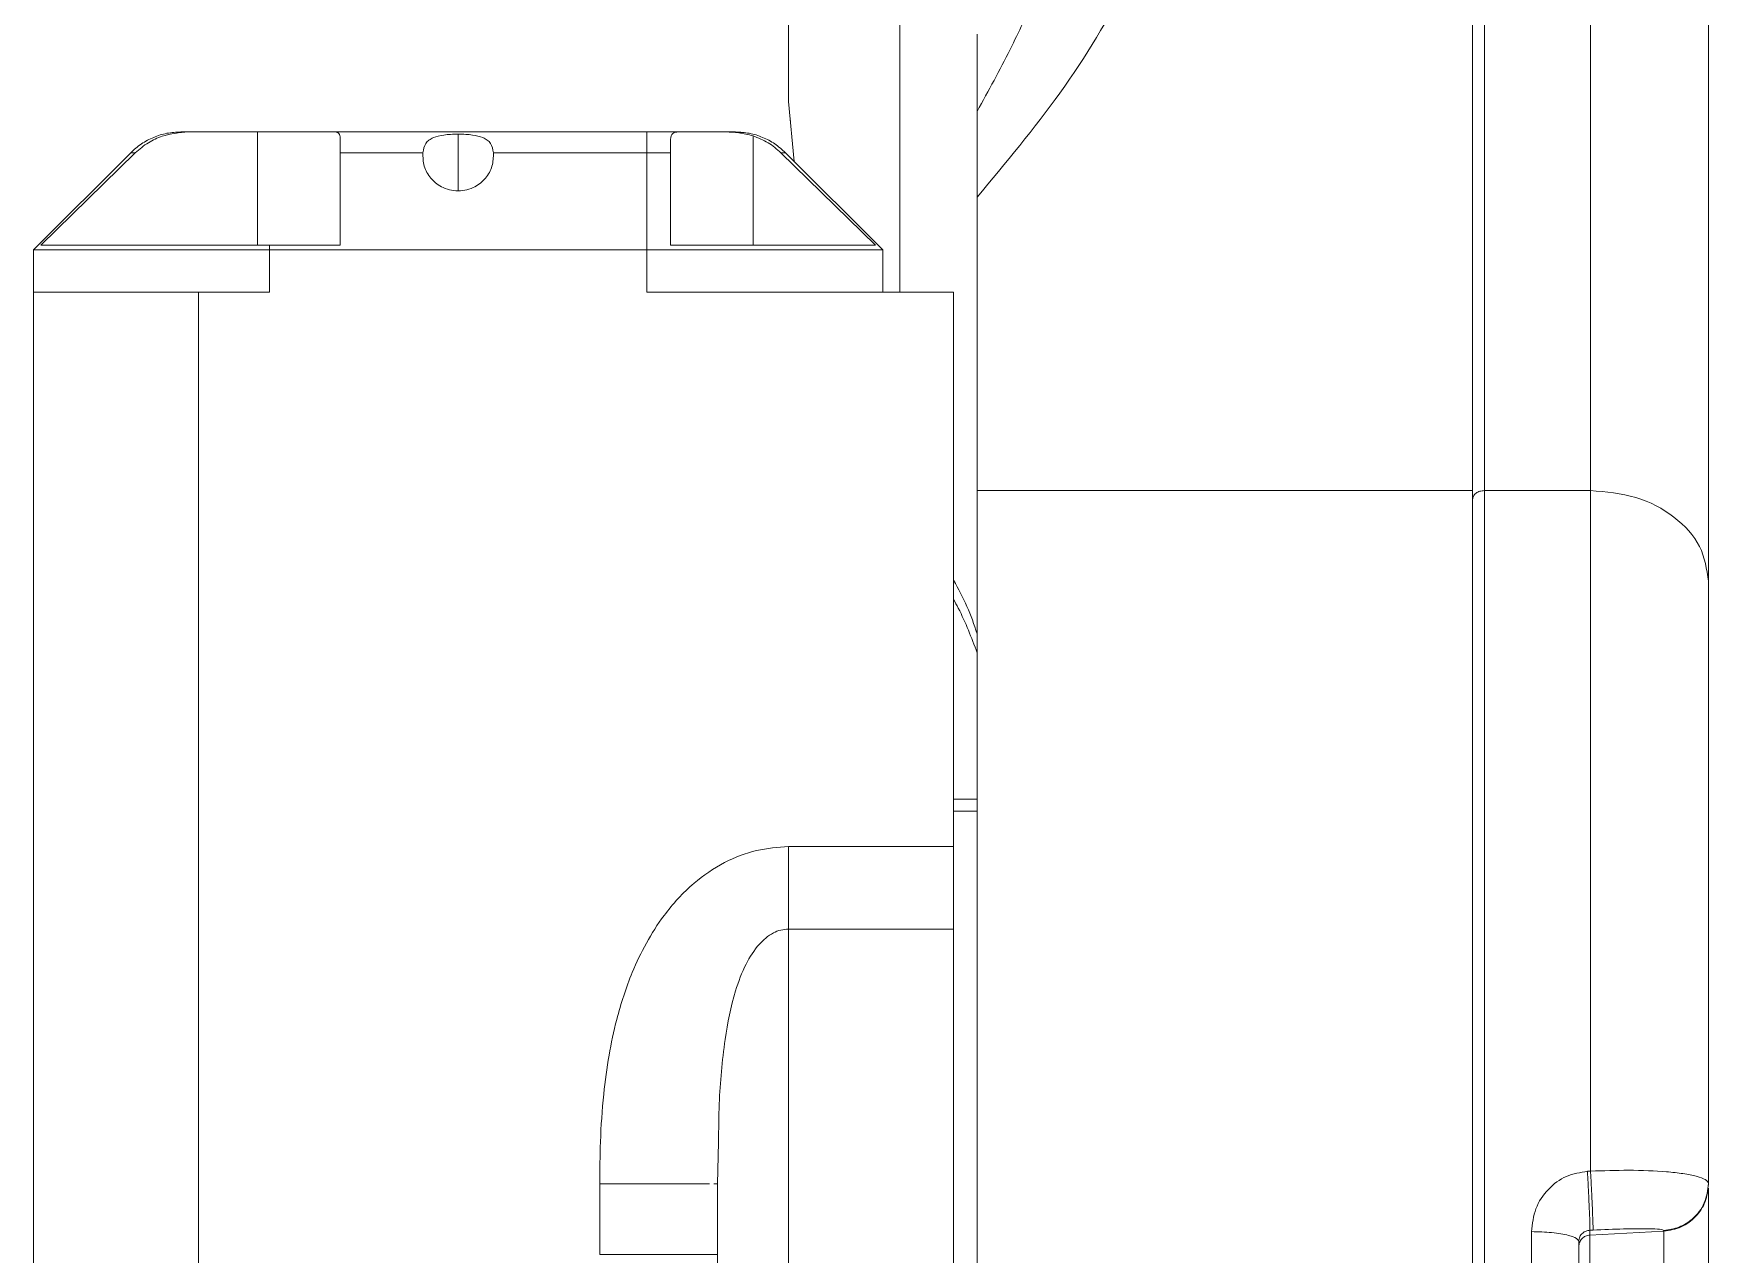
# Model space of a CAD drawing. Header units: millimetres. Extents: x 169 to 14583, y -399 to 10804.
# Drawn here: x 9276 to 9347, y 2693.2 to 2744.9 of the extents above; entities that cross this region are included whole.
import ezdxf

# ---------------------------------------------------------------- set-up
doc = ezdxf.new("R2010")
doc.units = ezdxf.units.MM
doc.header["$LTSCALE"] = 35

msp = doc.modelspace()

# ---------------------------------------------------------------- linework, layer by layer
at = {"color": 7, "linetype": 'Continuous', "lineweight": 18}
for p, q in [((9336.967, 2848.354), (9336.967, 2725.555)), ((9337.467, 2848.354), (9337.467, 2725.555)), ((9307.967, 2742.053), (9307.967, 2767.062)), ((9341.967, 2759.764), (9341.967, 2725.555)), ((9346.967, 2755.406), (9346.967, 2721.714)), ((9312.694, 2754.054), (9312.694, 2733.964)), ((9308.216, 2739.514), (9307.967, 2742.053)), ((9308.036, 2741.338), (9308.053, 2741.177)), ((9285.467, 2740.764), (9282.522, 2740.764)), ((9285.467, 2735.964), (9285.467, 2740.764)), ((9288.739, 2740.764), (9301.967, 2740.764)), ((9293.967, 2738.264), (9293.967, 2740.67)), ((9288.967, 2739.885), (9288.967, 2740.494)), ((9302.967, 2739.885), (9302.967, 2740.447)), ((9306.467, 2735.964), (9306.467, 2740.597)), ((9275.967, 2735.764), (9280.088, 2739.885)), ((9280.283, 2739.885), (9276.283, 2735.964)), ((9280.088, 2739.885), (9280.283, 2739.885)), ((9288.967, 2739.885), (9292.472, 2739.885)), ((9288.967, 2735.964), (9288.967, 2739.885)), ((9295.462, 2739.885), (9301.967, 2739.885)), ((9301.967, 2739.885), (9301.967, 2735.764)), ((9302.967, 2739.885), (9302.967, 2735.964)), ((9311.652, 2735.964), (9307.651, 2739.885)), ((9307.651, 2739.885), (9307.846, 2739.885)), ((9307.846, 2739.885), (9311.967, 2735.764)), ((9315.967, 2738), (9315.967, 2725.555)), ((9275.967, 2733.964), (9275.967, 2735.764)), ((9285.967, 2735.964), (9288.967, 2735.964)), ((9285.967, 2733.964), (9285.967, 2735.764)), ((9285.967, 2735.764), (9301.967, 2735.764)), ((9301.967, 2735.764), (9301.967, 2733.964)), ((9275.967, 2663.964), (9275.967, 2733.964)), ((9282.967, 2653.6), (9282.967, 2733.964)), ((9282.967, 2733.964), (9285.967, 2733.964)), ((9314.967, 2733.964), (9301.967, 2733.964)), ((9314.967, 2710.458), (9314.967, 2733.964)), ((9336.967, 2725.555), (9315.967, 2725.555)), ((9341.967, 2725.555), (9337.467, 2725.555)), ((9314.967, 2712.464), (9315.967, 2712.464)), ((9315.967, 2711.954), (9314.967, 2711.954)), ((9314.967, 2710.458), (9307.967, 2710.458)), ((9314.967, 2706.959), (9307.967, 2706.959)), ((9305.003, 2697.924), (9304.967, 2696.162)), ((9299.967, 2696.162), (9299.967, 2693.159)), ((9304.806, 2696.162), (9304.967, 2696.162)), ((9346.967, 2696.173), (9346.967, 2696.142)), ((9341.941, 2694.188), (9341.941, 2693.984)), ((9345.072, 2694.148), (9341.941, 2693.984)), ((9345.072, 2694.179), (9345.072, 2694.148)), ((9341.467, 2693.714), (9341.467, 2693.486))]:
    msp.add_line(p, q, dxfattribs=at)
at = {"color": 7, "linetype": 'Continuous', "lineweight": 18, "flags": 128}
for points in [[(9285.967, 2735.764), (9285.967, 2735.876), (9285.967, 2735.964)], [(9311.967, 2735.764), (9311.967, 2734.756), (9311.967, 2733.964)], [(9341.836, 2696.687), (9341.91, 2696.691), (9341.967, 2696.694)], [(9342.072, 2694.194), (9341.999, 2694.19), (9341.941, 2694.188)]]:
    msp.add_lwpolyline(points, dxfattribs=at)
at = {"color": 7, "linetype": 'Continuous', "lineweight": 18}
for points, knots in [([(9324.967, 2756.804), (9324.935, 2756.059), (9324.871, 2754.536), (9324.371, 2752.212), (9323.559, 2749.738), (9322.06, 2746.424), (9319.652, 2742.416), (9317.183, 2739.458), (9315.967, 2738)], [0, 0, 0, 0, 0.112443, 0.230023, 0.353516, 0.493924, 0.750683, 1, 1, 1, 1]), ([(9319.967, 2752.964), (9319.927, 2752.281), (9319.843, 2750.853), (9319.259, 2748.7), (9318.424, 2746.486), (9317.346, 2744.158), (9316.447, 2742.515), (9315.967, 2741.638)], [0, 0, 0, 0, 0.1837769, 0.3844364, 0.5782089, 0.7748944, 1, 1, 1, 1]), ([(9315.967, 2741.638), (9315.967, 2742.462), (9315.967, 2744.11), (9315.967, 2745.035), (9315.967, 2744.869), (9315.967, 2744.832)], [0, 0, 0, 0, 0.436212, 0.872423, 1, 1, 1, 1]), ([(9315.967, 2738), (9315.967, 2738.776), (9315.967, 2740.259), (9315.967, 2741.193), (9315.967, 2741.638)], [0, 0, 0, 0, 0.5235035, 1, 1, 1, 1]), ([(9280.283, 2739.885), (9280.462, 2740.035), (9280.805, 2740.324), (9281.559, 2740.675), (9282.149, 2740.729), (9282.522, 2740.764)], [0, 0, 0, 0, 0.284126, 0.545857, 1, 1, 1, 1]), ([(9282.522, 2740.764), (9282.422, 2740.764), (9282.244, 2740.764), (9282.22, 2740.764), (9282.21, 2740.764)], [0, 0, 0, 0, 0.559795, 1, 1, 1, 1]), ([(9288.739, 2740.764), (9288.563, 2740.764), (9288.21, 2740.764), (9287.336, 2740.764), (9286.398, 2740.764), (9285.777, 2740.764), (9285.467, 2740.764)], [0, 0, 0, 0, 0.279775, 0.55955, 0.779775, 1, 1, 1, 1]), ([(9288.967, 2740.494), (9288.959, 2740.573), (9288.942, 2740.732), (9288.807, 2740.753), (9288.739, 2740.764)], [0, 0, 0, 0, 0.494679, 1, 1, 1, 1]), ([(9293.967, 2740.67), (9293.859, 2740.669), (9293.651, 2740.666), (9293.281, 2740.631), (9292.959, 2740.559), (9292.723, 2740.426), (9292.536, 2740.236), (9292.498, 2740.026), (9292.472, 2739.885)], [0, 0, 0, 0, 0.132993, 0.256955, 0.479007, 0.609544, 0.738686, 1, 1, 1, 1]), ([(9295.462, 2739.885), (9295.436, 2740.026), (9295.398, 2740.236), (9295.212, 2740.426), (9294.976, 2740.559), (9294.653, 2740.631), (9294.284, 2740.666), (9294.075, 2740.669), (9293.967, 2740.67)], [0, 0, 0, 0, 0.26132, 0.390467, 0.521012, 0.743049, 0.867008, 1, 1, 1, 1]), ([(9301.967, 2740.764), (9302.222, 2740.764), (9302.677, 2740.764), (9303.108, 2740.764), (9303.298, 2740.764)], [0, 0, 0, 0, 0.5595085, 1, 1, 1, 1]), ([(9303.298, 2740.764), (9303.207, 2740.757), (9303.011, 2740.744), (9302.982, 2740.55), (9302.967, 2740.447)], [0, 0, 0, 0, 0.464915, 1, 1, 1, 1]), ([(9305.322, 2740.764), (9304.843, 2740.764), (9303.987, 2740.764), (9303.509, 2740.764), (9303.298, 2740.764)], [0, 0, 0, 0, 0.559212, 1, 1, 1, 1]), ([(9306.467, 2740.597), (9306.266, 2740.65), (9305.883, 2740.752), (9305.503, 2740.76), (9305.322, 2740.764)], [0, 0, 0, 0, 0.52324, 1, 1, 1, 1]), ([(9305.322, 2740.764), (9305.451, 2740.764), (9305.682, 2740.764), (9305.712, 2740.764), (9305.724, 2740.764)], [0, 0, 0, 0, 0.559174, 1, 1, 1, 1]), ([(9307.651, 2739.885), (9307.475, 2740.037), (9307.121, 2740.342), (9306.686, 2740.512), (9306.467, 2740.597)], [0, 0, 0, 0, 0.497326, 1, 1, 1, 1]), ([(9292.472, 2739.885), (9292.475, 2739.691), (9292.481, 2739.315), (9292.766, 2738.809), (9293.161, 2738.469), (9293.586, 2738.291), (9293.843, 2738.273), (9293.967, 2738.264)], [0, 0, 0, 0, 0.269841, 0.523858, 0.746674, 0.877017, 1, 1, 1, 1]), ([(9293.967, 2738.264), (9294.092, 2738.273), (9294.349, 2738.291), (9294.773, 2738.469), (9295.168, 2738.809), (9295.453, 2739.315), (9295.459, 2739.691), (9295.462, 2739.885)], [0, 0, 0, 0, 0.123102, 0.253339, 0.476155, 0.730307, 1, 1, 1, 1]), ([(9301.967, 2739.885), (9302.155, 2739.885), (9302.49, 2739.885), (9302.821, 2739.885), (9302.967, 2739.885)], [0, 0, 0, 0, 0.559964, 1, 1, 1, 1]), ([(9275.967, 2735.764), (9276.05, 2735.764), (9276.217, 2735.764), (9277.528, 2735.764), (9279.613, 2735.764), (9282.513, 2735.764), (9284.816, 2735.764), (9285.967, 2735.764)], [0, 0, 0, 0, 0.186781, 0.373563, 0.560344, 0.780172, 1, 1, 1, 1]), ([(9285.967, 2735.964), (9285.103, 2735.964), (9283.375, 2735.964), (9280.96, 2735.964), (9278.787, 2735.964), (9277.024, 2735.964), (9276.53, 2735.964), (9276.283, 2735.964)], [0, 0, 0, 0, 0.18676, 0.37352, 0.56028, 0.78014, 1, 1, 1, 1]), ([(9301.967, 2735.764), (9302.944, 2735.764), (9304.898, 2735.764), (9307.584, 2735.764), (9309.901, 2735.764), (9311.62, 2735.764), (9311.851, 2735.764), (9311.967, 2735.764)], [0, 0, 0, 0, 0.186781, 0.373563, 0.560344, 0.780172, 1, 1, 1, 1]), ([(9302.967, 2735.964), (9304.026, 2735.964), (9306.144, 2735.964), (9308.825, 2735.964), (9310.853, 2735.964), (9311.385, 2735.964), (9311.652, 2735.964)], [0, 0, 0, 0, 0.250134, 0.500006, 0.749959, 1, 1, 1, 1]), ([(9275.967, 2733.964), (9276.457, 2733.964), (9277.431, 2733.964), (9279.167, 2733.964), (9281.025, 2733.964), (9282.318, 2733.964), (9282.967, 2733.964)], [0, 0, 0, 0, 0.251255, 0.500139, 0.748957, 1, 1, 1, 1]), ([(9315.967, 2725.555), (9315.967, 2723.936), (9315.967, 2720.698), (9315.967, 2715.006), (9315.967, 2708.822), (9315.967, 2702.182), (9315.967, 2695.258), (9315.967, 2688.165), (9315.967, 2681.028), (9315.967, 2673.898), (9315.967, 2669.283), (9315.967, 2666.976)], [0, 0, 0, 0, 0.111999, 0.223998, 0.335996, 0.447995, 0.559994, 0.669995, 0.779997, 0.889998, 1, 1, 1, 1]), ([(9336.967, 2725.555), (9336.967, 2723.739), (9336.967, 2720.098), (9336.967, 2713.591), (9336.967, 2706.514), (9336.967, 2698.921), (9336.967, 2690.987), (9336.967, 2682.866), (9336.967, 2674.715), (9336.967, 2669.454), (9336.967, 2666.831)], [0, 0, 0, 0, 0.124679, 0.250021, 0.375333, 0.500001, 0.624655, 0.749999, 0.875335, 1, 1, 1, 1]), ([(9337.467, 2725.555), (9337.467, 2723.901), (9337.467, 2720.594), (9337.467, 2714.767), (9337.467, 2708.43), (9337.467, 2701.627), (9337.467, 2694.493), (9337.467, 2687.15), (9337.467, 2679.727), (9337.467, 2672.352), (9337.467, 2665.156), (9337.467, 2658.263), (9337.467, 2651.795), (9337.467, 2645.863), (9337.467, 2640.573), (9337.467, 2636.016), (9337.467, 2632.275), (9337.467, 2629.398), (9337.467, 2627.502), (9337.467, 2626.564), (9337.467, 2626.637), (9337.467, 2626.661)], [0, 0, 0, 0, 0.05406, 0.10812, 0.162179, 0.216239, 0.270299, 0.324359, 0.378418, 0.432478, 0.486538, 0.540598, 0.594658, 0.648717, 0.702777, 0.756837, 0.810897, 0.864956, 0.919016, 0.973076, 1, 1, 1, 1]), ([(9315.967, 2719.485), (9315.835, 2719.874), (9315.572, 2720.652), (9315.168, 2721.388), (9314.967, 2721.756)], [0, 0, 0, 0, 0.500637, 1, 1, 1, 1]), ([(9346.967, 2721.714), (9346.967, 2719.978), (9346.967, 2716.509), (9346.967, 2710.284), (9346.967, 2703.521), (9346.967, 2698.624), (9346.967, 2696.173)], [0, 0, 0, 0, 0.2501419, 0.4999719, 0.7498154, 1, 1, 1, 1]), ([(9314.967, 2720.946), (9315.035, 2720.821), (9315.434, 2720.089), (9315.725, 2719.318), (9315.967, 2718.68)], [0, 0, 0, 0, 0.171077, 1, 1, 1, 1]), ([(9307.967, 2710.458), (9307.513, 2710.425), (9306.575, 2710.356), (9305.199, 2709.81), (9303.846, 2708.887), (9302.753, 2707.685), (9301.922, 2706.38), (9301.223, 2704.911), (9300.706, 2703.311), (9300.339, 2701.576), (9300.107, 2699.841), (9299.984, 2698.02), (9299.973, 2696.752), (9299.967, 2696.162)], [0, 0, 0, 0, 0.075052, 0.154897, 0.241403, 0.344314, 0.421059, 0.496905, 0.612964, 0.69827, 0.790078, 0.902362, 1, 1, 1, 1]), ([(9307.967, 2706.959), (9307.967, 2707.185), (9307.967, 2707.651), (9307.967, 2708.498), (9307.967, 2709.447), (9307.967, 2710.119), (9307.967, 2710.458)], [0, 0, 0, 0, 0.233097, 0.480031, 0.737222, 1, 1, 1, 1]), ([(9314.967, 2706.959), (9314.967, 2707.541), (9314.967, 2708.58), (9314.967, 2709.884), (9314.967, 2710.458)], [0, 0, 0, 0, 0.5592574, 1, 1, 1, 1]), ([(9307.967, 2706.959), (9307.858, 2706.951), (9307.635, 2706.934), (9307.182, 2706.747), (9306.637, 2706.274), (9306.107, 2705.421), (9305.598, 2704.07), (9305.213, 2702.085), (9305.026, 2699.942), (9305.009, 2698.468), (9305.003, 2697.924)], [0, 0, 0, 0, 0.0306909, 0.0629686, 0.1378299, 0.2366797, 0.3589703, 0.5690898, 0.8408355, 1, 1, 1, 1]), ([(9314.967, 2679.066), (9314.967, 2680.919), (9314.967, 2684.626), (9314.967, 2690.297), (9314.967, 2695.41), (9314.967, 2699.855), (9314.967, 2703.661), (9314.967, 2705.86), (9314.967, 2706.959)], [0, 0, 0, 0, 0.1866204, 0.3732407, 0.5598611, 0.706574, 0.853287, 1, 1, 1, 1]), ([(9339.467, 2694.128), (9339.504, 2694.46), (9339.576, 2695.119), (9340.131, 2695.948), (9340.908, 2696.537), (9341.531, 2696.638), (9341.836, 2696.687)], [0, 0, 0, 0, 0.2613229, 0.518293, 0.763818, 1, 1, 1, 1]), ([(9341.836, 2696.687), (9341.847, 2696.484), (9341.87, 2696.059), (9341.902, 2695.396), (9341.929, 2694.776), (9341.945, 2694.311), (9341.942, 2694.227), (9341.941, 2694.188)], [0, 0, 0, 0, 0.174092, 0.36537, 0.56458, 0.793135, 1, 1, 1, 1]), ([(9341.967, 2696.694), (9342.512, 2696.712), (9343.676, 2696.751), (9345.008, 2696.694), (9345.923, 2696.591), (9346.492, 2696.478), (9346.889, 2696.334), (9346.941, 2696.228), (9346.967, 2696.173)], [0, 0, 0, 0, 0.207261, 0.442504, 0.571262, 0.707105, 0.850023, 1, 1, 1, 1]), ([(9341.967, 2696.694), (9341.978, 2696.491), (9342.001, 2696.066), (9342.033, 2695.403), (9342.06, 2694.783), (9342.076, 2694.318), (9342.073, 2694.234), (9342.072, 2694.194)], [0, 0, 0, 0, 0.174085, 0.365361, 0.564573, 0.793132, 1, 1, 1, 1]), ([(9299.967, 2696.162), (9300.596, 2696.162), (9301.563, 2696.162), (9302.729, 2696.162), (9303.526, 2696.162), (9304.186, 2696.162), (9304.474, 2696.162), (9304.616, 2696.162)], [0, 0, 0, 0, 0.314849, 0.484338, 0.657424, 0.83051, 1, 1, 1, 1]), ([(9304.967, 2691.26), (9304.967, 2692.194), (9304.967, 2693.862), (9304.967, 2695.459), (9304.967, 2696.162)], [0, 0, 0, 0, 0.559866, 1, 1, 1, 1]), ([(9346.967, 2696.173), (9346.932, 2695.89), (9346.862, 2695.323), (9346.359, 2694.679), (9345.736, 2694.279), (9345.293, 2694.212), (9345.072, 2694.179)], [0, 0, 0, 0, 0.279644, 0.559288, 0.779644, 1, 1, 1, 1]), ([(9346.967, 2695.967), (9346.967, 2695.84), (9346.967, 2695.542), (9346.967, 2693.861), (9346.967, 2691.411), (9346.967, 2688.557), (9346.967, 2685.767), (9346.967, 2683.49), (9346.967, 2682.013), (9346.967, 2681.9), (9346.967, 2681.847)], [0, 0, 0, 0, 0.098553, 0.229961, 0.361377, 0.492796, 0.624209, 0.755632, 0.887006, 1, 1, 1, 1]), ([(9339.467, 2684.792), (9339.467, 2686.548), (9339.467, 2689.685), (9339.467, 2692.77), (9339.467, 2694.128)], [0, 0, 0, 0, 0.559965, 1, 1, 1, 1]), ([(9339.467, 2694.128), (9339.76, 2694.12), (9340.361, 2694.104), (9341.03, 2693.989), (9341.406, 2693.85), (9341.447, 2693.758), (9341.467, 2693.714)], [0, 0, 0, 0, 0.278747, 0.572995, 0.796682, 1, 1, 1, 1]), ([(9341.467, 2693.714), (9341.476, 2693.78), (9341.492, 2693.912), (9341.61, 2694.06), (9341.764, 2694.161), (9341.884, 2694.179), (9341.941, 2694.188)], [0, 0, 0, 0, 0.2999416, 0.5926671, 0.8048913, 1, 1, 1, 1]), ([(9341.941, 2693.984), (9341.941, 2693.872), (9341.941, 2693.648), (9341.941, 2692.395), (9341.941, 2690.675), (9341.941, 2688.677), (9341.941, 2686.744), (9341.941, 2685.146), (9341.941, 2684.597), (9341.941, 2684.339)], [0, 0, 0, 0, 0.1452269, 0.2904538, 0.4356808, 0.5809076, 0.7261345, 0.8713614, 1, 1, 1, 1]), ([(9342.072, 2694.194), (9342.516, 2694.214), (9343.405, 2694.253), (9344.387, 2694.258), (9344.968, 2694.232), (9345.037, 2694.197), (9345.072, 2694.179)], [0, 0, 0, 0, 0.2784669, 0.5579544, 0.7788581, 1, 1, 1, 1]), ([(9345.072, 2694.148), (9345.072, 2694.032), (9345.072, 2693.801), (9345.072, 2692.507), (9345.072, 2690.73), (9345.072, 2688.671), (9345.072, 2686.656), (9345.072, 2685.012), (9345.072, 2683.946), (9345.072, 2683.864), (9345.072, 2683.826)], [0, 0, 0, 0, 0.127236, 0.254472, 0.381708, 0.508944, 0.63618, 0.763416, 0.890652, 1, 1, 1, 1]), ([(9304.967, 2693.159), (9304.894, 2693.159), (9304.774, 2693.16), (9304.096, 2693.157), (9303.245, 2693.16), (9301.929, 2693.158), (9300.621, 2693.159), (9299.967, 2693.159)], [0, 0, 0, 0, 0.2497213, 0.4099236, 0.5005574, 0.7502787, 1, 1, 1, 1]), ([(9341.467, 2684.711), (9341.467, 2686.405), (9341.467, 2689.429), (9341.467, 2692.405), (9341.467, 2693.714)], [0, 0, 0, 0, 0.559965, 1, 1, 1, 1])]:
    msp.add_open_spline(points, degree=3, knots=knots, dxfattribs=at)
for points in [[(9280.088, 2739.885), (9280.235, 2740.016), (9280.529, 2740.278), (9281.055, 2740.551), (9281.62, 2740.73), (9282.013, 2740.753), (9282.21, 2740.764)], [(9301.967, 2740.764), (9301.967, 2740.753), (9301.967, 2740.73), (9301.967, 2740.551), (9301.967, 2740.278), (9301.967, 2740.016), (9301.967, 2739.885)], [(9305.724, 2740.764), (9305.921, 2740.753), (9306.314, 2740.73), (9306.879, 2740.551), (9307.406, 2740.278), (9307.699, 2740.016), (9307.846, 2739.885)], [(9337.467, 2725.555), (9337.402, 2725.549), (9337.271, 2725.538), (9337.105, 2725.449), (9336.99, 2725.322), (9336.975, 2725.221), (9336.967, 2725.171)], [(9341.967, 2725.555), (9341.967, 2723.602), (9341.967, 2719.696), (9341.967, 2712.661), (9341.967, 2705.002), (9341.967, 2699.463), (9341.967, 2696.694)], [(9346.967, 2721.714), (9346.892, 2722.218), (9346.742, 2723.224), (9345.585, 2724.494), (9343.933, 2725.382), (9342.622, 2725.497), (9341.967, 2725.555)], [(9307.967, 2685.964), (9307.967, 2687.902), (9307.967, 2691.78), (9307.967, 2697.364), (9307.967, 2702.578), (9307.967, 2705.499), (9307.967, 2706.959)], [(9346.967, 2696.142), (9346.939, 2695.889), (9346.883, 2695.383), (9346.449, 2694.738), (9345.826, 2694.272), (9345.323, 2694.189), (9345.072, 2694.148)], [(9341.941, 2693.984), (9341.878, 2693.974), (9341.752, 2693.953), (9341.597, 2693.837), (9341.488, 2693.675), (9341.474, 2693.549), (9341.467, 2693.486)]]:
    msp.add_open_spline(points, degree=3, dxfattribs=at)

doc.saveas('drawing.dxf')
